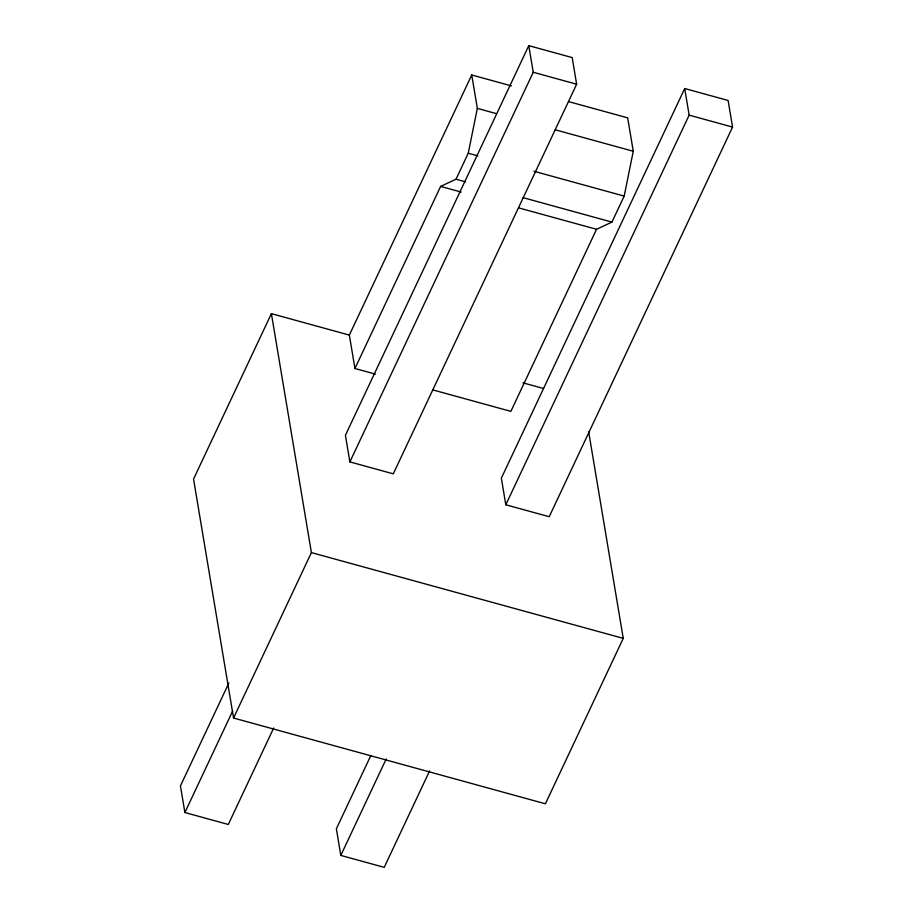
<?xml version="1.0" encoding="UTF-8"?>
<svg xmlns="http://www.w3.org/2000/svg" width="913" height="913" viewBox="0 0 913 913"><rect width="100%" height="100%" fill="white"/><g stroke="black" fill="none" stroke-linecap="round" stroke-linejoin="round"><path stroke-width="1.37" d="M375.46 374.125L354.94 368.487L440.625 186.412L456.009 179.21L468.255 153.201L477.339 108.373L471.747 74.98L511.417 85.89M432.91 389.931L510.869 411.364L596.543 229.289L611.938 222.099L624.184 196.09L633.268 151.261L627.676 117.857L568.867 101.685M354.94 368.487L349.348 335.094L271.389 313.65L193.545 479.074L233.557 718.029L545.403 803.794L623.248 638.37L588.657 431.746M349.348 335.094L471.747 74.98M228.855 683.038L180.432 785.922L184.894 812.536L228.296 824.473L273.683 728.015M528.775 45.65L345.422 435.296L349.884 461.898L393.286 473.836L576.639 84.201L572.189 57.587L528.775 45.65L533.238 72.264L349.884 461.898M184.894 812.536L232.701 710.93M233.557 718.029L311.401 552.605L271.389 313.65M370.849 755.496L336.361 828.799L340.811 855.413L384.225 867.35L429.612 770.892M684.704 88.527L501.351 478.172L505.802 504.786L549.215 516.724L732.568 127.078L728.106 100.464L684.704 88.527L689.155 115.141L505.802 504.786M340.811 855.413L386.199 758.954M533.238 72.264L576.639 84.201M689.155 115.141L732.568 127.078M477.339 108.373L496.489 113.646M555.309 129.817L633.268 151.261M468.255 153.201L477.83 155.838M533.911 171.256L624.184 196.09M456.009 179.21L465.584 181.847M523.035 197.642L611.938 222.099M440.625 186.412L461.145 192.05M518.584 207.856L596.543 229.289M523.058 382.867L543.577 388.504M311.401 552.605L623.248 638.37"/></g></svg>
